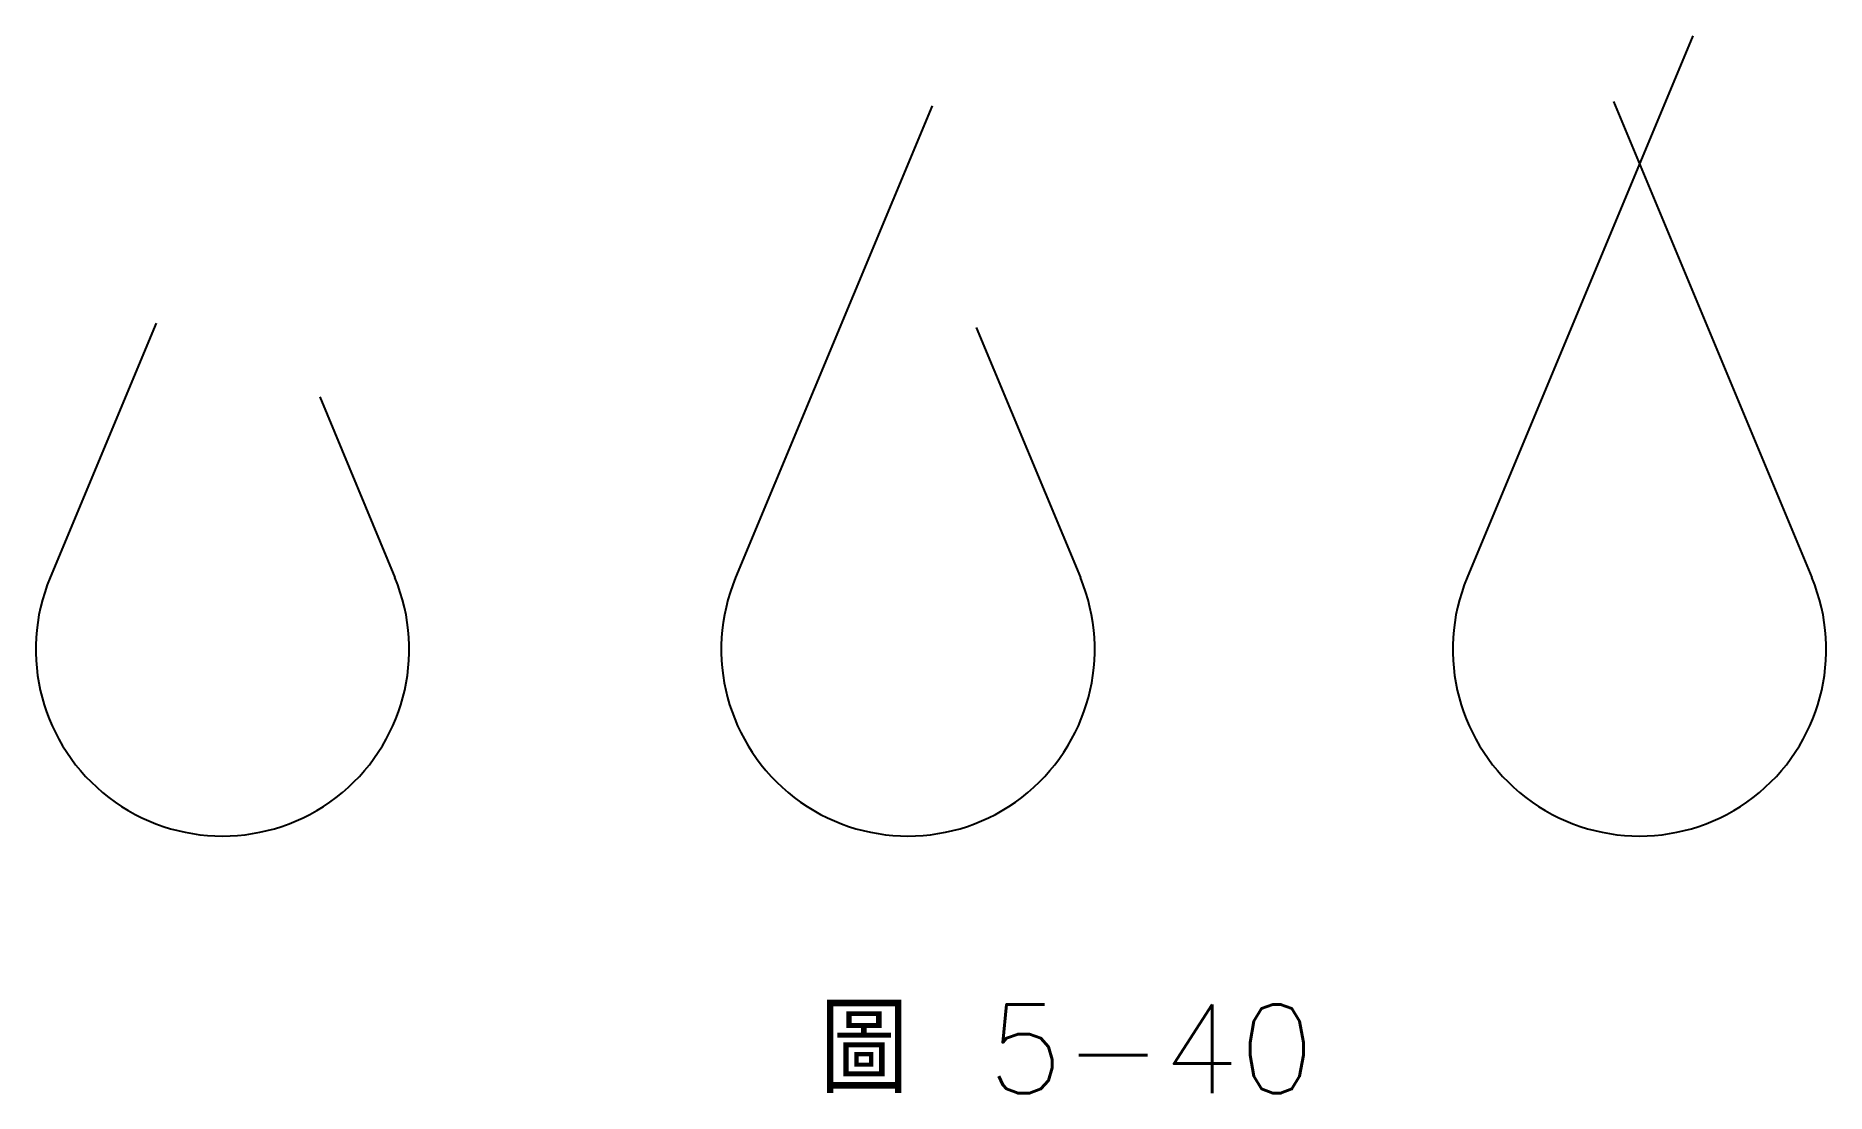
# Model space of a CAD drawing. Extents: x 70.2 to 130.7, y 163.3 to 199.1.
import ezdxf

# ---------------------------------------------------------------- set-up
doc = ezdxf.new("R2010")
doc.units = 0
doc.layers.add('輪廓線', color=7, linetype='CONTINUOUS')
doc.styles.add('CNS1', font='txt.shx', dxfattribs={"height": 3, "bigfont": 'chineset.shx'})

msp = doc.modelspace()

# ---------------------------------------------------------------- linework, layer by layer
at = {"layer": '輪廓線'}
for p, q in [((126.229, 199.067), (118.604, 180.76)), ((100.525, 196.699), (93.887, 180.76)), ((123.551, 196.847), (130.252, 180.76)), ((74.304, 189.352), (70.725, 180.76)), ((102.017, 189.205), (105.535, 180.76)), ((79.832, 186.862), (82.373, 180.76))]:
    msp.add_line(p, q, dxfattribs=at)
for centre in [(76.549, 178.334), (99.711, 178.334), (124.428, 178.334)]:
    msp.add_arc(centre, 6.309, 157.38865, 22.61135, dxfattribs=at)

# ---------------------------------------------------------------- texts
at = {"layer": '輪廓線', "style": 'CNS1'}
msp.add_text('圖 5-40', height=3, dxfattribs=at).set_placement((96.726, 163.337))

doc.saveas('drawing.dxf')
